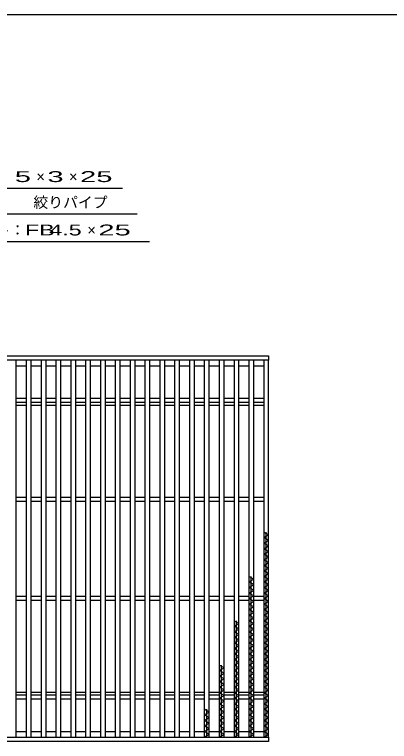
# Model space of a CAD drawing. Units: millimetres, scale not verified. Extents: x -1092 to 1039, y -770 to 632.
# Drawn here: x -515 to -136, y -103 to 632 of the extents above; entities that cross this region are included whole.
import ezdxf
from ezdxf.enums import TextEntityAlignment as Align

# ---------------------------------------------------------------- set-up
doc = ezdxf.new("R2010")
doc.units = ezdxf.units.MM
doc.header["$LTSCALE"] = 6
for name, color, linetype, lineweight in [('0_2', 150, 'Continuous', 25), ('16', 3, 'Continuous', 25), ('22', 4, 'Continuous', 25)]:
    doc.layers.add(name, color=color, linetype=linetype, lineweight=lineweight)
doc.styles.add('ベクトル', font='')
doc.styles.get('ベクトル').set_extended_font_data('ベクトル')

msp = doc.modelspace()

# ---------------------------------------------------------------- linework, layer by layer
at = {"layer": '0_2'}
msp.add_line((-1037.4, 632.1), (1038.6, 632.1), dxfattribs=at)
at = {"layer": '16'}
for p, q in [((-848, 287), (-258, 287)), ((-258, 287), (-258, 282.5)), ((-258, 282.5), (-848, 282.5)), ((-513, 282.5), (-518, 282.5)), ((-513, -98.5), (-513, 282.5)), ((-503, 282.5), (-503, -98.5)), ((-498, 282.5), (-503, 282.5)), ((-498, -98.5), (-498, 282.5)), ((-488, 282.5), (-488, -98.5)), ((-483, 282.5), (-488, 282.5)), ((-483, -98.5), (-483, 282.5)), ((-473, 282.5), (-473, -98.5)), ((-468, 282.5), (-473, 282.5)), ((-468, -98.5), (-468, 282.5)), ((-458, 282.5), (-458, -98.5)), ((-453, 282.5), (-458, 282.5)), ((-453, -98.5), (-453, 282.5)), ((-443, 282.5), (-443, -98.5)), ((-438, 282.5), (-443, 282.5)), ((-438, -98.5), (-438, 282.5)), ((-428, 282.5), (-428, -98.5)), ((-423, 282.5), (-428, 282.5)), ((-423, -98.5), (-423, 282.5)), ((-413, 282.5), (-413, -98.5)), ((-408, 282.5), (-413, 282.5)), ((-408, -98.5), (-408, 282.5)), ((-398, 282.5), (-398, -98.5)), ((-393, 282.5), (-398, 282.5)), ((-393, -98.5), (-393, 282.5)), ((-383, 282.5), (-383, -98.5)), ((-378, 282.5), (-383, 282.5)), ((-378, -98.5), (-378, 282.5)), ((-368, 282.5), (-368, -98.5)), ((-363, 282.5), (-368, 282.5)), ((-363, -98.5), (-363, 282.5)), ((-353, 282.5), (-353, -98.5)), ((-348, 282.5), (-353, 282.5)), ((-348, -98.5), (-348, 282.5)), ((-338, 282.5), (-338, -98.5)), ((-333, 282.5), (-338, 282.5)), ((-333, -98.5), (-333, 282.5)), ((-323, 282.5), (-323, -98.5)), ((-318, 282.5), (-323, 282.5)), ((-318, -98.5), (-318, 282.5)), ((-308, 282.5), (-308, -98.5)), ((-303, 282.5), (-308, 282.5)), ((-303, -98.5), (-303, 282.5)), ((-293, 282.5), (-293, -98.5)), ((-288, 282.5), (-293, 282.5)), ((-288, -98.5), (-288, 282.5)), ((-278, 282.5), (-278, -98.5)), ((-273, 282.5), (-278, 282.5)), ((-273, -98.5), (-273, 282.5)), ((-263, 282.5), (-263, -98.5)), ((-258, 282.5), (-263, 282.5)), ((-258, -98.5), (-258, 282.5)), ((-513, 277), (-503, 277)), ((-498, 277), (-488, 277)), ((-483, 277), (-473, 277)), ((-468, 277), (-458, 277)), ((-453, 277), (-443, 277)), ((-438, 277), (-428, 277)), ((-423, 277), (-413, 277)), ((-408, 277), (-398, 277)), ((-393, 277), (-383, 277)), ((-378, 277), (-368, 277)), ((-363, 277), (-353, 277)), ((-348, 277), (-338, 277)), ((-333, 277), (-323, 277)), ((-318, 277), (-308, 277)), ((-303, 277), (-293, 277)), ((-288, 277), (-278, 277)), ((-273, 277), (-263, 277)), ((-513, 244), (-503, 244)), ((-498, 244), (-488, 244)), ((-483, 244), (-473, 244)), ((-468, 244), (-458, 244)), ((-453, 244), (-443, 244)), ((-438, 244), (-428, 244)), ((-423, 244), (-413, 244)), ((-408, 244), (-398, 244)), ((-393, 244), (-383, 244)), ((-378, 244), (-368, 244)), ((-363, 244), (-353, 244)), ((-348, 244), (-338, 244)), ((-333, 244), (-323, 244)), ((-318, 244), (-308, 244)), ((-303, 244), (-293, 244)), ((-288, 244), (-278, 244)), ((-273, 244), (-263, 244)), ((-513, 240), (-503, 240)), ((-513, 237), (-503, 237)), ((-498, 240), (-488, 240)), ((-498, 237), (-488, 237)), ((-483, 240), (-473, 240)), ((-483, 237), (-473, 237)), ((-468, 240), (-458, 240)), ((-468, 237), (-458, 237)), ((-453, 240), (-443, 240)), ((-453, 237), (-443, 237)), ((-438, 240), (-428, 240)), ((-438, 237), (-428, 237)), ((-423, 240), (-413, 240)), ((-423, 237), (-413, 237)), ((-408, 240), (-398, 240)), ((-408, 237), (-398, 237)), ((-393, 240), (-383, 240)), ((-393, 237), (-383, 237)), ((-378, 240), (-368, 240)), ((-378, 237), (-368, 237)), ((-363, 240), (-353, 240)), ((-363, 237), (-353, 237)), ((-348, 240), (-338, 240)), ((-348, 237), (-338, 237)), ((-333, 240), (-323, 240)), ((-333, 237), (-323, 237)), ((-318, 240), (-308, 240)), ((-318, 237), (-308, 237)), ((-303, 240), (-293, 240)), ((-303, 237), (-293, 237)), ((-288, 240), (-278, 240)), ((-288, 237), (-278, 237)), ((-273, 240), (-263, 240)), ((-273, 237), (-263, 237)), ((-513, 144), (-503, 144)), ((-513, 140), (-503, 140)), ((-498, 144), (-488, 144)), ((-498, 140), (-488, 140)), ((-483, 144), (-473, 144)), ((-483, 140), (-473, 140)), ((-468, 144), (-458, 144)), ((-468, 140), (-458, 140)), ((-453, 144), (-443, 144)), ((-453, 140), (-443, 140)), ((-438, 144), (-428, 144)), ((-438, 140), (-428, 140)), ((-423, 144), (-413, 144)), ((-423, 140), (-413, 140)), ((-408, 144), (-398, 144)), ((-408, 140), (-398, 140)), ((-393, 144), (-383, 144)), ((-393, 140), (-383, 140)), ((-378, 144), (-368, 144)), ((-378, 140), (-368, 140)), ((-363, 144), (-353, 144)), ((-363, 140), (-353, 140)), ((-348, 144), (-338, 144)), ((-348, 140), (-338, 140)), ((-333, 144), (-323, 144)), ((-333, 140), (-323, 140)), ((-318, 144), (-308, 144)), ((-318, 140), (-308, 140)), ((-303, 144), (-293, 144)), ((-303, 140), (-293, 140)), ((-288, 144), (-278, 144)), ((-288, 140), (-278, 140)), ((-273, 144), (-263, 144)), ((-273, 140), (-263, 140)), ((-258, 105.9), (-263, 108.7)), ((-263, 103.1), (-258, 105.9)), ((-258, 100.3), (-263, 103.1)), ((-260.5, -98.5), (-260.5, 108.7)), ((-263, 97.5), (-258, 100.3)), ((-258, 94.7), (-263, 97.5)), ((-263, 91.9), (-258, 94.7)), ((-258, 89.1), (-263, 91.9)), ((-263, 86.3), (-258, 89.1)), ((-258, 83.5), (-263, 86.3)), ((-263, 80.7), (-258, 83.5)), ((-258, 77.9), (-263, 80.7)), ((-263, 75.1), (-258, 77.9)), ((-258, 72.3), (-263, 75.1)), ((-263, 69.5), (-258, 72.3)), ((-258, 66.7), (-263, 69.5)), ((-263, 63.9), (-258, 66.7)), ((-273, 61.1), (-278, 63.9)), ((-278, 58.3), (-273, 61.1)), ((-275.5, -98.5), (-275.5, 63.9)), ((-258, 61.1), (-263, 63.9)), ((-263, 58.3), (-258, 61.1)), ((-273, 55.5), (-278, 58.3)), ((-278, 52.7), (-273, 55.5)), ((-273, 49.9), (-278, 52.7)), ((-258, 55.5), (-263, 58.3)), ((-263, 52.7), (-258, 55.5)), ((-258, 49.9), (-263, 52.7)), ((-278, 47.1), (-273, 49.9)), ((-273, 44.3), (-278, 47.1)), ((-278, 41.5), (-273, 44.3)), ((-263, 47.1), (-258, 49.9)), ((-258, 44.3), (-263, 47.1)), ((-263, 41.5), (-258, 44.3)), ((-513, 44), (-503, 44)), ((-513, 40), (-503, 40)), ((-498, 44), (-488, 44)), ((-498, 40), (-488, 40)), ((-483, 44), (-473, 44)), ((-483, 40), (-473, 40)), ((-468, 44), (-458, 44)), ((-468, 40), (-458, 40)), ((-453, 44), (-443, 44)), ((-453, 40), (-443, 40)), ((-438, 44), (-428, 44)), ((-438, 40), (-428, 40)), ((-423, 44), (-413, 44)), ((-423, 40), (-413, 40)), ((-408, 44), (-398, 44)), ((-408, 40), (-398, 40)), ((-393, 44), (-383, 44)), ((-393, 40), (-383, 40)), ((-378, 44), (-368, 44)), ((-378, 40), (-368, 40)), ((-363, 44), (-353, 44)), ((-363, 40), (-353, 40)), ((-348, 44), (-338, 44)), ((-348, 40), (-338, 40)), ((-333, 44), (-323, 44)), ((-333, 40), (-323, 40)), ((-318, 44), (-308, 44)), ((-318, 40), (-308, 40)), ((-303, 44), (-293, 44)), ((-303, 40), (-293, 40)), ((-288, 44), (-278, 44)), ((-288, 40), (-278, 40)), ((-273, 38.7), (-278, 41.5)), ((-278, 35.9), (-273, 38.7)), ((-273, 44), (-263, 44)), ((-273, 40), (-263, 40)), ((-258, 38.7), (-263, 41.5)), ((-263, 35.9), (-258, 38.7)), ((-273, 33.1), (-278, 35.9)), ((-278, 30.3), (-273, 33.1)), ((-273, 27.5), (-278, 30.3)), ((-258, 33.1), (-263, 35.9)), ((-263, 30.3), (-258, 33.1)), ((-258, 27.5), (-263, 30.3)), ((-278, 24.7), (-273, 27.5)), ((-273, 21.9), (-278, 24.7)), ((-263, 24.7), (-258, 27.5)), ((-258, 21.9), (-263, 24.7)), ((-288, 16.3), (-293, 19.1)), ((-293, 13.5), (-288, 16.3)), ((-290.5, -98.5), (-290.5, 19.1)), ((-278, 19.1), (-273, 21.9)), ((-273, 16.3), (-278, 19.1)), ((-278, 13.5), (-273, 16.3)), ((-263, 19.1), (-258, 21.9)), ((-258, 16.3), (-263, 19.1)), ((-263, 13.5), (-258, 16.3)), ((-288, 10.7), (-293, 13.5)), ((-293, 7.9), (-288, 10.7)), ((-288, 5.1), (-293, 7.9)), ((-273, 10.7), (-278, 13.5)), ((-278, 7.9), (-273, 10.7)), ((-273, 5.1), (-278, 7.9)), ((-258, 10.7), (-263, 13.5)), ((-263, 7.9), (-258, 10.7)), ((-258, 5.1), (-263, 7.9)), ((-293, 2.3), (-288, 5.1)), ((-288, -0.5), (-293, 2.3)), ((-278, 2.3), (-273, 5.1)), ((-273, -0.5), (-278, 2.3)), ((-263, 2.3), (-258, 5.1)), ((-258, -0.5), (-263, 2.3)), ((-293, -3.3), (-288, -0.5)), ((-288, -6.1), (-293, -3.3)), ((-293, -8.9), (-288, -6.1)), ((-278, -3.3), (-273, -0.5)), ((-273, -6.1), (-278, -3.3)), ((-278, -8.9), (-273, -6.1)), ((-263, -3.3), (-258, -0.5)), ((-258, -6.1), (-263, -3.3)), ((-263, -8.9), (-258, -6.1)), ((-288, -11.7), (-293, -8.9)), ((-293, -14.5), (-288, -11.7)), ((-288, -17.3), (-293, -14.5)), ((-273, -11.7), (-278, -8.9)), ((-278, -14.5), (-273, -11.7)), ((-273, -17.3), (-278, -14.5)), ((-258, -11.7), (-263, -8.9)), ((-263, -14.5), (-258, -11.7)), ((-258, -17.3), (-263, -14.5)), ((-293, -20.1), (-288, -17.3)), ((-288, -22.9), (-293, -20.1)), ((-278, -20.1), (-273, -17.3)), ((-273, -22.9), (-278, -20.1)), ((-263, -20.1), (-258, -17.3)), ((-258, -22.9), (-263, -20.1)), ((-303, -28.5), (-308, -25.7)), ((-308, -31.3), (-303, -28.5)), ((-305.5, -98.5), (-305.5, -25.7)), ((-293, -25.7), (-288, -22.9)), ((-288, -28.5), (-293, -25.7)), ((-293, -31.3), (-288, -28.5)), ((-278, -25.7), (-273, -22.9)), ((-273, -28.5), (-278, -25.7)), ((-278, -31.3), (-273, -28.5)), ((-263, -25.7), (-258, -22.9)), ((-258, -28.5), (-263, -25.7)), ((-263, -31.3), (-258, -28.5)), ((-303, -34.1), (-308, -31.3)), ((-308, -36.9), (-303, -34.1)), ((-288, -34.1), (-293, -31.3)), ((-293, -36.9), (-288, -34.1)), ((-273, -34.1), (-278, -31.3)), ((-278, -36.9), (-273, -34.1)), ((-258, -34.1), (-263, -31.3)), ((-263, -36.9), (-258, -34.1)), ((-303, -39.7), (-308, -36.9)), ((-308, -42.5), (-303, -39.7)), ((-303, -45.3), (-308, -42.5)), ((-288, -39.7), (-293, -36.9)), ((-293, -42.5), (-288, -39.7)), ((-288, -45.3), (-293, -42.5)), ((-273, -39.7), (-278, -36.9)), ((-278, -42.5), (-273, -39.7)), ((-273, -45.3), (-278, -42.5)), ((-258, -39.7), (-263, -36.9)), ((-263, -42.5), (-258, -39.7)), ((-258, -45.3), (-263, -42.5)), ((-308, -48.1), (-303, -45.3)), ((-303, -50.9), (-308, -48.1)), ((-308, -53.7), (-303, -50.9)), ((-293, -48.1), (-288, -45.3)), ((-288, -50.9), (-293, -48.1)), ((-293, -53.7), (-288, -50.9)), ((-278, -48.1), (-273, -45.3)), ((-273, -50.9), (-278, -48.1)), ((-278, -53.7), (-273, -50.9)), ((-263, -48.1), (-258, -45.3)), ((-258, -50.9), (-263, -48.1)), ((-263, -53.7), (-258, -50.9)), ((-513, -53), (-503, -53)), ((-513, -56), (-503, -56)), ((-498, -53), (-488, -53)), ((-498, -56), (-488, -56)), ((-483, -53), (-473, -53)), ((-483, -56), (-473, -56)), ((-468, -53), (-458, -53)), ((-468, -56), (-458, -56)), ((-453, -53), (-443, -53)), ((-453, -56), (-443, -56)), ((-438, -53), (-428, -53)), ((-438, -56), (-428, -56)), ((-423, -53), (-413, -53)), ((-423, -56), (-413, -56)), ((-408, -53), (-398, -53)), ((-408, -56), (-398, -56)), ((-393, -53), (-383, -53)), ((-393, -56), (-383, -56)), ((-378, -53), (-368, -53)), ((-378, -56), (-368, -56)), ((-363, -53), (-353, -53)), ((-363, -56), (-353, -56)), ((-348, -53), (-338, -53)), ((-348, -56), (-338, -56)), ((-333, -53), (-323, -53)), ((-333, -56), (-323, -56)), ((-318, -53), (-308, -53)), ((-318, -56), (-308, -56)), ((-303, -56.5), (-308, -53.7)), ((-308, -59.3), (-303, -56.5)), ((-303, -53), (-293, -53)), ((-303, -56), (-293, -56)), ((-288, -56.5), (-293, -53.7)), ((-293, -59.3), (-288, -56.5)), ((-288, -53), (-278, -53)), ((-288, -56), (-278, -56)), ((-273, -56.5), (-278, -53.7)), ((-278, -59.3), (-273, -56.5)), ((-273, -53), (-263, -53)), ((-273, -56), (-263, -56)), ((-258, -56.5), (-263, -53.7)), ((-263, -59.3), (-258, -56.5)), ((-513, -60), (-503, -60)), ((-498, -60), (-488, -60)), ((-483, -60), (-473, -60)), ((-468, -60), (-458, -60)), ((-453, -60), (-443, -60)), ((-438, -60), (-428, -60)), ((-423, -60), (-413, -60)), ((-408, -60), (-398, -60)), ((-393, -60), (-383, -60)), ((-378, -60), (-368, -60)), ((-363, -60), (-353, -60)), ((-348, -60), (-338, -60)), ((-333, -60), (-323, -60)), ((-318, -60), (-308, -60)), ((-303, -62.1), (-308, -59.3)), ((-308, -64.9), (-303, -62.1)), ((-303, -67.7), (-308, -64.9)), ((-303, -60), (-293, -60)), ((-288, -62.1), (-293, -59.3)), ((-293, -64.9), (-288, -62.1)), ((-288, -67.7), (-293, -64.9)), ((-288, -60), (-278, -60)), ((-273, -62.1), (-278, -59.3)), ((-278, -64.9), (-273, -62.1)), ((-273, -67.7), (-278, -64.9)), ((-273, -60), (-263, -60)), ((-258, -62.1), (-263, -59.3)), ((-263, -64.9), (-258, -62.1)), ((-258, -67.7), (-263, -64.9)), ((-318, -73.3), (-323, -70.5)), ((-323, -76.1), (-318, -73.3)), ((-320.5, -98.5), (-320.5, -70.5)), ((-308, -70.5), (-303, -67.7)), ((-303, -73.3), (-308, -70.5)), ((-308, -76.1), (-303, -73.3)), ((-293, -70.5), (-288, -67.7)), ((-288, -73.3), (-293, -70.5)), ((-293, -76.1), (-288, -73.3)), ((-278, -70.5), (-273, -67.7)), ((-273, -73.3), (-278, -70.5)), ((-278, -76.1), (-273, -73.3)), ((-263, -70.5), (-258, -67.7)), ((-258, -73.3), (-263, -70.5)), ((-263, -76.1), (-258, -73.3)), ((-318, -78.9), (-323, -76.1)), ((-323, -81.7), (-318, -78.9)), ((-303, -78.9), (-308, -76.1)), ((-308, -81.7), (-303, -78.9)), ((-288, -78.9), (-293, -76.1)), ((-293, -81.7), (-288, -78.9)), ((-273, -78.9), (-278, -76.1)), ((-278, -81.7), (-273, -78.9)), ((-258, -78.9), (-263, -76.1)), ((-263, -81.7), (-258, -78.9)), ((-318, -84.5), (-323, -81.7)), ((-323, -87.3), (-318, -84.5)), ((-318, -90.1), (-323, -87.3)), ((-303, -84.5), (-308, -81.7)), ((-308, -87.3), (-303, -84.5)), ((-303, -90.1), (-308, -87.3)), ((-288, -84.5), (-293, -81.7)), ((-293, -87.3), (-288, -84.5)), ((-288, -90.1), (-293, -87.3)), ((-273, -84.5), (-278, -81.7)), ((-278, -87.3), (-273, -84.5)), ((-273, -90.1), (-278, -87.3)), ((-258, -84.5), (-263, -81.7)), ((-263, -87.3), (-258, -84.5)), ((-258, -90.1), (-263, -87.3)), ((-513, -93), (-503, -93)), ((-498, -93), (-488, -93)), ((-483, -93), (-473, -93)), ((-468, -93), (-458, -93)), ((-453, -93), (-443, -93)), ((-438, -93), (-428, -93)), ((-423, -93), (-413, -93)), ((-408, -93), (-398, -93)), ((-393, -93), (-383, -93)), ((-378, -93), (-368, -93)), ((-363, -93), (-353, -93)), ((-348, -93), (-338, -93)), ((-333, -93), (-323, -93)), ((-323, -92.9), (-318, -90.1)), ((-318, -95.7), (-323, -92.9)), ((-318, -93), (-308, -93)), ((-308, -92.9), (-303, -90.1)), ((-303, -95.7), (-308, -92.9)), ((-303, -93), (-293, -93)), ((-293, -92.9), (-288, -90.1)), ((-288, -95.7), (-293, -92.9)), ((-288, -93), (-278, -93)), ((-278, -92.9), (-273, -90.1)), ((-273, -95.7), (-278, -92.9)), ((-273, -93), (-263, -93)), ((-263, -92.9), (-258, -90.1)), ((-258, -95.7), (-263, -92.9)), ((-848, -98.5), (-258, -98.5)), ((-518, -98.5), (-513, -98.5)), ((-503, -98.5), (-498, -98.5)), ((-488, -98.5), (-483, -98.5)), ((-473, -98.5), (-468, -98.5)), ((-458, -98.5), (-453, -98.5)), ((-443, -98.5), (-438, -98.5)), ((-428, -98.5), (-423, -98.5)), ((-413, -98.5), (-408, -98.5)), ((-398, -98.5), (-393, -98.5)), ((-383, -98.5), (-378, -98.5)), ((-368, -98.5), (-363, -98.5)), ((-353, -98.5), (-348, -98.5)), ((-338, -98.5), (-333, -98.5)), ((-323, -98.5), (-318, -95.7)), ((-323, -98.5), (-318, -98.5)), ((-308, -98.5), (-303, -95.7)), ((-308, -98.5), (-303, -98.5)), ((-293, -98.5), (-288, -95.7)), ((-293, -98.5), (-288, -98.5)), ((-278, -98.5), (-273, -95.7)), ((-278, -98.5), (-273, -98.5)), ((-263, -98.5), (-258, -95.7)), ((-263, -98.5), (-258, -98.5)), ((-258, -98.5), (-258, -103)), ((-258, -103), (-848, -103))]:
    msp.add_line(p, q, dxfattribs=at)
at = {"layer": '22'}
for p, q in [((-681.75, 456.5), (-405.75, 456.5)), ((-654.75, 430.5), (-390.75, 430.5)), ((-630.25, 402.5), (-378.25, 402.5))]:
    msp.add_line(p, q, dxfattribs=at)

# ---------------------------------------------------------------- texts
at = {"layer": '22', "color": 2, "style": 'ベクトル'}
for s, width, p in [(' 5 ', 2, (-522.75, 468.2)), (' 3 ', 2, (-489.75, 468.2)), (' 25 ', 2, (-456.75, 468.2)), ('FB', 1.6, (-504.25, 414.2)), (' 4.5 ', 1.6, (-486.25, 414.2)), (' 25 ', 2, (-438.25, 414.2))]:
    msp.add_text(s, height=11, dxfattribs=dict(at, width=width)).set_placement(p, align=Align.MIDDLE_LEFT)
for s, p in [('×', (-492.75, 468.2)), ('×', (-459.75, 468.2)), ('絞りパイプ', (-495.75, 442.2)), ('エンドプレート：', (-624.25, 414.2)), ('×', (-441.25, 414.2))]:
    msp.add_text(s, height=11, dxfattribs=at).set_placement(p, align=Align.MIDDLE_LEFT)

doc.saveas('drawing.dxf')
